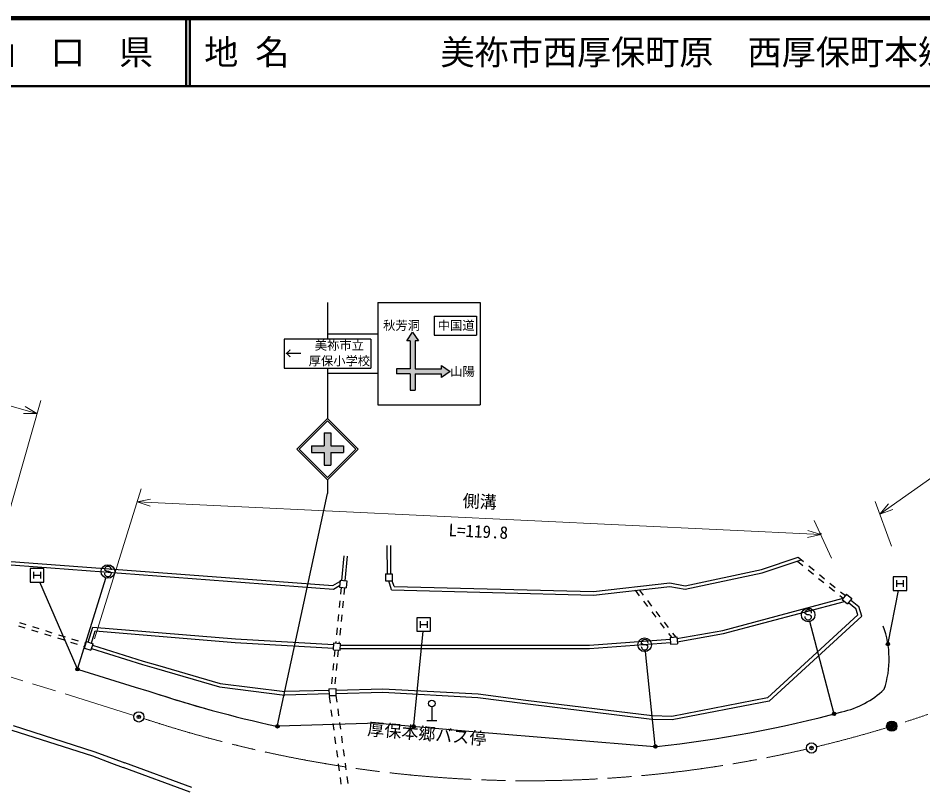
# Model space of a CAD drawing. Units: millimetres, scale not verified. Extents: x 40000 to 680000, y 20000 to 380000.
# Drawn here: x 343097 to 475740, y 267470 to 380000 of the extents above; entities that cross this region are included whole.
import ezdxf
from ezdxf.enums import TextEntityAlignment as Align

# ---------------------------------------------------------------- set-up
doc = ezdxf.new("R2010")
doc.units = ezdxf.units.MM
doc.header["$LTSCALE"] = 1000
doc.header["$PDMODE"] = 32
doc.header["$PDSIZE"] = 500
doc.linetypes.add('CHAIN', pattern=[18.5, 12, -1.5, 3.5, -1.5])
for name, color, linetype, lineweight in [('M-BGD', 7, 'Continuous', 25), ('M-BMK', 2, 'CHAIN', 13), ('M-BMK-SRVR', 3, 'Continuous', 25), ('M-STR-HTXT', 7, 'Continuous', 13), ('M-STR-STRC', 7, 'Continuous', 25), ('M-TTL', 2, 'Continuous', 140), ('M-TTL-LINE', 7, 'Continuous', 50)]:
    doc.layers.add(name, color=color, linetype=linetype, lineweight=lineweight)
doc.layers.add('M-TTL-TXT', color=7, linetype='Continuous')
doc.styles.add('@ＭＳ ゴシック', font='')
doc.styles.add('ＭＳ ゴシック', font='')
doc.styles.get('@ＭＳ ゴシック').set_extended_font_data('@MS Gothic')
doc.styles.get('ＭＳ ゴシック').set_extended_font_data('MS Gothic')

msp = doc.modelspace()

# ---------------------------------------------------------------- hatches: boundary and pattern name
at = {"layer": 'M-STR-STRC'}
for points in [[(398563, 328593), (400563, 328593), (400563, 332718), (400063, 332718), (400938, 333968), (401813, 332718), (401313, 332718), (401313, 328593), (405188, 328593), (405188, 329093), (406438, 328218), (405188, 327343), (405188, 327843), (401313, 327843), (401313, 325468), (400563, 325468), (400563, 327843), (398563, 327843)], [(386089, 317334), (387949, 317334), (387950, 319194), (388950, 319193), (388949, 317334), (390809, 317333), (390809, 316333), (388949, 316334), (388949, 314473), (387949, 314474), (387949, 316334), (386089, 316334)]]:
    msp.add_hatch(color=256, dxfattribs=at).paths.add_polyline_path(points)

# ---------------------------------------------------------------- linework, layer by layer
at = {"layer": 'M-BGD'}
for p, q in [((285733, 304078), (389342, 296321)), ((286845, 304496), (389226, 296831)), ((397171, 302681), (397193, 298538)), ((397671, 302684), (397693, 298541)), ((390539, 297582), (390896, 301185)), ((391037, 297533), (391393, 301135)), ((452067, 299187), (457451, 300970)), ((452199, 298703), (457913, 300597)), ((457349, 300410), (458126, 299780)), ((457451, 300970), (458228, 300341)), ((396943, 298537), (397943, 298542)), ((396943, 298537), (396949, 297537)), ((397943, 298542), (397949, 297542)), ((440902, 296800), (452067, 299187)), ((440909, 296291), (452199, 298703)), ((458903, 299151), (459680, 298521)), ((459005, 299711), (459782, 299082)), ((460559, 298452), (461336, 297823)), ((389226, 296831), (390273, 297430)), ((390291, 297607), (390192, 296612)), ((390291, 297607), (391286, 297508)), ((391286, 297508), (391187, 296513)), ((396949, 297537), (397949, 297542)), ((397841, 296195), (397426, 297540)), ((398213, 296686), (397949, 297542)), ((427427, 295949), (438654, 297214)), ((438654, 297214), (440902, 296800)), ((460457, 297891), (461233, 297262)), ((462113, 297193), (462890, 296563)), ((389342, 296321), (390213, 296819)), ((390192, 296612), (391187, 296513)), ((390441, 296587), (390343, 295592)), ((390939, 296538), (390840, 295543)), ((397841, 296195), (427449, 295448)), ((398213, 296686), (427427, 295949)), ((427449, 295448), (438636, 296709)), ((433549, 296136), (434160, 295345)), ((434130, 296201), (434742, 295410)), ((438636, 296709), (440909, 296291)), ((462010, 296632), (462787, 296003)), ((463667, 295934), (464371, 295363)), ((390244, 294597), (390146, 293602)), ((390742, 294547), (390644, 293552)), ((434772, 294554), (435384, 293763)), ((435354, 294619), (435966, 293828)), ((446399, 290270), (464049, 294966)), ((446507, 289782), (464244, 294500)), ((463564, 295373), (464056, 294975)), ((464528, 295557), (463899, 294780)), ((463899, 294780), (464676, 294151)), ((464528, 295557), (465305, 294928)), ((465305, 294928), (464676, 294151)), ((465148, 294734), (466335, 293772)), ((464833, 294345), (465903, 293478)), ((466202, 292522), (465903, 293478)), ((466773, 292369), (466335, 293772)), ((390048, 292606), (389949, 291611)), ((390545, 292557), (390447, 291562)), ((435996, 292972), (436608, 292181)), ((436578, 293038), (437189, 292247)), ((452980, 280361), (466202, 292522)), ((453214, 279897), (466773, 292369)), ((343143, 290937), (344098, 290640)), ((343292, 291415), (344247, 291117)), ((345202, 290820), (346156, 290522)), ((353365, 288538), (354041, 290710)), ((354041, 290710), (374977, 289009)), ((389851, 290616), (389753, 289621)), ((390349, 290567), (390250, 289572)), ((437220, 291390), (437832, 290599)), ((437801, 291456), (438413, 290665)), ((345053, 290343), (346008, 290045)), ((346962, 289748), (347917, 289450)), ((347111, 290225), (348066, 289928)), ((349021, 289630), (349975, 289333)), ((353842, 288390), (354400, 290179)), ((354400, 290179), (374943, 288511)), ((438444, 289808), (438873, 289253)), ((438674, 289238), (439671, 289312)), ((438674, 289238), (438748, 288241)), ((439025, 289874), (439471, 289297)), ((439671, 289312), (439745, 288315)), ((439689, 289065), (446399, 290270)), ((439727, 288564), (446507, 289782)), ((348872, 289153), (349827, 288855)), ((350781, 288558), (351736, 288260)), ((350930, 289035), (351885, 288738)), ((352691, 287963), (352903, 287897)), ((352829, 287658), (353126, 288613)), ((352839, 288440), (353052, 288374)), ((353126, 288613), (354081, 288315)), ((354007, 288077), (353783, 287361)), ((353858, 287599), (354081, 288315)), ((354007, 288077), (361453, 285756)), ((374943, 288511), (389329, 287672)), ((374977, 289009), (389358, 288171)), ((389315, 287422), (389373, 288421)), ((389373, 288421), (390371, 288362)), ((389654, 288626), (389632, 288406)), ((390152, 288577), (390132, 288376)), ((390313, 287364), (390371, 288362)), ((390357, 288114), (426845, 288107)), ((426845, 288107), (438692, 288988)), ((426863, 287607), (438729, 288490)), ((438748, 288241), (439745, 288315)), ((352829, 287658), (353783, 287361)), ((353858, 287599), (361310, 285277)), ((389315, 287422), (390313, 287364)), ((389534, 287410), (389436, 286414)), ((390034, 287380), (389935, 286385)), ((390328, 287614), (426863, 287607)), ((361310, 285277), (363396, 284674)), ((361453, 285756), (363536, 285154)), ((389337, 285419), (389239, 284424)), ((389837, 285390), (389739, 284395)), ((351950, 284528), (360264, 281937)), ((363396, 284674), (372599, 281982)), ((363536, 285154), (372701, 282473)), ((389141, 283429), (389042, 282434)), ((389640, 283400), (389542, 282405)), ((360264, 281937), (362267, 281361)), ((372599, 281982), (382181, 280784)), ((372701, 282473), (382205, 281284)), ((388667, 281451), (382205, 281284)), ((388660, 281700), (389660, 281726)), ((388660, 281700), (388686, 280701)), ((389660, 281726), (389686, 280727)), ((396583, 281654), (389666, 281476)), ((410543, 280892), (396583, 281654)), ((388679, 280951), (382181, 280784)), ((388686, 280701), (389686, 280727)), ((388695, 280593), (388828, 279602)), ((396576, 281154), (389679, 280976)), ((389686, 280727), (389819, 279736)), ((410498, 280394), (396576, 281154)), ((417455, 279509), (410498, 280394)), ((417517, 280005), (410543, 280892)), ((436047, 277716), (417517, 280005)), ((452980, 280361), (438935, 277642)), ((453214, 279897), (438976, 277140)), ((388962, 278611), (389096, 277620)), ((389953, 278745), (390087, 277753)), ((403752, 279050), (403752, 277050)), ((436010, 277216), (417455, 279509)), ((438935, 277642), (436047, 277716)), ((342350, 276312), (354213, 272530)), ((395937, 276646), (381263, 276205)), ((389230, 276629), (389363, 275638)), ((390221, 276762), (390354, 275771)), ((395937, 276646), (410295, 275398)), ((403002, 277050), (404502, 277050)), ((438976, 277140), (436010, 277216)), ((342170, 275634), (353984, 271868)), ((389497, 274647), (389631, 273656)), ((390488, 274780), (390622, 273789)), ((410295, 275398), (436369, 273253)), ((354213, 272530), (357043, 271470)), ((389765, 272665), (389898, 271674)), ((390756, 272798), (390889, 271807)), ((353984, 271868), (356798, 270815)), ((356798, 270815), (358523, 270170)), ((357043, 271470), (358767, 270827)), ((368546, 267230), (358767, 270827)), ((390032, 270683), (390166, 269692)), ((391023, 270816), (391157, 269825)), ((368344, 266559), (358523, 270170)), ((390300, 268701), (390433, 267710)), ((391291, 268834), (391424, 267843))]:
    msp.add_line(p, q, dxfattribs=at)
msp.add_circle((403752, 279550), 500, dxfattribs=at)
for centre, radius, start, end in [((457104, 286063), 13688, 341.10143, 20.62812), ((418085, 448222), 175950, 251.50407, 254.68726), ((418085, 448222), 175950, 251.50407, 257.82128), ((461111, 290963), 12927, 282.36173, 313.77621), ((418085, 448222), 175950, 276.06258, 285.0858)]:
    msp.add_arc(centre, radius, start, end, dxfattribs=at)
at = {"layer": 'M-BMK'}
msp.add_line((332341, 286448), (360076, 277807), dxfattribs=at)
for start, end in [(283.5101, 292.97997), (251.67914, 283.03264)]:
    msp.add_arc((418085, 448222), 180000, start, end, dxfattribs=at)
at = {"layer": 'M-BMK-SRVR'}
for centre, radius in [((360792, 277583), 750), ((471177, 276230), 750), ((471177, 276230), 600), ((471177, 276230), 450), ((471177, 276230), 300), ((471177, 276230), 150), ((471177, 276230), 100), ((459406, 273029), 750)]:
    msp.add_circle(centre, radius, dxfattribs=at)
for p in [(360792, 277583), (471177, 276230), (459406, 273029)]:
    msp.add_point(p, dxfattribs=at)
at = {"layer": 'M-STR-HTXT'}
for p, q in [((469436, 307286), (522976, 345365)), ((327293, 327361), (345865, 322028)), ((337861, 294154), (346417, 323950)), ((345865, 322028), (344151, 323059)), ((343865, 322063), (345865, 322028)), ((354304, 289031), (361146, 310991)), ((362505, 309506), (360551, 309081)), ((360551, 309081), (460761, 304317)), ((360551, 309081), (362456, 308472)), ((471148, 302588), (468751, 309165)), ((470710, 308827), (469436, 307286)), ((469436, 307286), (471310, 307984)), ((459817, 306363), (462355, 300862)), ((458807, 303892), (460761, 304317)), ((460761, 304317), (458856, 304926))]:
    msp.add_line(p, q, dxfattribs=at)
msp.add_circle((460733, 304413), 100, dxfattribs=at)
at = {"layer": 'M-STR-STRC'}
for p, q in [((388449, 338333), (388449, 332964)), ((395813, 338333), (395813, 323333)), ((395813, 338333), (410813, 338333)), ((410813, 338333), (410813, 323333)), ((404113, 336333), (410313, 336333)), ((404113, 336333), (404113, 333533)), ((410313, 336333), (410313, 333533)), ((394813, 332964), (382084, 332964)), ((382084, 332964), (382084, 328703)), ((388449, 333708), (395813, 333708)), ((394813, 332964), (394813, 328703)), ((400063, 332718), (400938, 333968)), ((400938, 333968), (401813, 332718)), ((404113, 333533), (410313, 333533)), ((400563, 332718), (400063, 332718)), ((400563, 332718), (400563, 328593)), ((401813, 332718), (401313, 332718)), ((401313, 332718), (401313, 328593)), ((405188, 329093), (406438, 328218)), ((405188, 328593), (405188, 329093)), ((382084, 328703), (394813, 328703)), ((388449, 328703), (388449, 321333)), ((388449, 327958), (395813, 327958)), ((400563, 328593), (398563, 328593)), ((398563, 328593), (398563, 327843)), ((400563, 327843), (398563, 327843)), ((400563, 327843), (400563, 325468)), ((401313, 328593), (405188, 328593)), ((401313, 327843), (405188, 327843)), ((401313, 327843), (401313, 325468)), ((406438, 328218), (405188, 327343)), ((405188, 327343), (405188, 327843)), ((400563, 325468), (401313, 325468)), ((395813, 323333), (410813, 323333)), ((383948, 316833), (388448, 321333)), ((392949, 316833), (388449, 321333)), ((384302, 316834), (388448, 320980)), ((392595, 316833), (388450, 320978)), ((387950, 319194), (387949, 317334)), ((387950, 319194), (388950, 319193)), ((388950, 319193), (388949, 317334)), ((386089, 317334), (386089, 316334)), ((386089, 317334), (387949, 317334)), ((388949, 317334), (390809, 317333)), ((390809, 317333), (390809, 316333)), ((383949, 316833), (388448, 312333)), ((384302, 316834), (388448, 312687)), ((386089, 316334), (387949, 316334)), ((387949, 316334), (387949, 314474)), ((388448, 312687), (392595, 316833)), ((388449, 312333), (392949, 316833)), ((388949, 316334), (390809, 316333)), ((388949, 316334), (388949, 314473)), ((387949, 314474), (388949, 314473)), ((388449, 312333), (388449, 310333)), ((381144, 276347), (388449, 310333)), ((344867, 299346), (344867, 297346)), ((346867, 299346), (344867, 299346)), ((345367, 298846), (345367, 297846)), ((346367, 298846), (346367, 297846)), ((346867, 297346), (346867, 299346)), ((355873, 299034), (355774, 299152)), ((356118, 298894), (355873, 299034)), ((356419, 298892), (356118, 298894)), ((356664, 298780), (356419, 298892)), ((356770, 298644), (356664, 298780)), ((344867, 297346), (346867, 297346)), ((345367, 298346), (346367, 298346)), ((351747, 284710), (346298, 297346)), ((351851, 284715), (355971, 297939)), ((471364, 298125), (471364, 296125)), ((473364, 298125), (471364, 298125)), ((471864, 297625), (471864, 296625)), ((471864, 297125), (472864, 297125)), ((472864, 297625), (472864, 296625)), ((473364, 296125), (473364, 298125)), ((470644, 288410), (472166, 296125)), ((471364, 296125), (473364, 296125)), ((401563, 292125), (401563, 290125)), ((403563, 292125), (401563, 292125)), ((403563, 290125), (403563, 292125)), ((458524, 292679), (458424, 292797)), ((458769, 292539), (458524, 292679)), ((459069, 292537), (458769, 292539)), ((459314, 292425), (459069, 292537)), ((459420, 292289), (459314, 292425)), ((402063, 291625), (402063, 290625)), ((402063, 291125), (403063, 291125)), ((403063, 291625), (403063, 290625)), ((462686, 278174), (459173, 291571)), ((401102, 276347), (402463, 290125)), ((401563, 290125), (403563, 290125)), ((434552, 288298), (434452, 288416)), ((434797, 288159), (434552, 288298)), ((435097, 288157), (434797, 288159)), ((435342, 288045), (435097, 288157)), ((435448, 287909), (435342, 288045)), ((436503, 273390), (435052, 287163))]:
    msp.add_line(p, q, dxfattribs=at)
for centre, radius in [((356269, 298893), 1000), ((458919, 292538), 1000), ((434947, 288158), 1000), ((470615, 288263), 150), ((470615, 288263), 120), ((470615, 288263), 90), ((470615, 288263), 60), ((470615, 288263), 30), ((351807, 284572), 150), ((351807, 284572), 120), ((351807, 284572), 90), ((351807, 284572), 60), ((351807, 284572), 30), ((462724, 278029), 150), ((462724, 278029), 120), ((462724, 278029), 90), ((462724, 278029), 60), ((462724, 278029), 30), ((381113, 276200), 150), ((381113, 276200), 120), ((381113, 276200), 90), ((381113, 276200), 60), ((381113, 276200), 30), ((401087, 276198), 150), ((401087, 276198), 120), ((401087, 276198), 90), ((401087, 276198), 60), ((401087, 276198), 30), ((436518, 273240), 150), ((436518, 273240), 120), ((436518, 273240), 90), ((436518, 273240), 60), ((436518, 273240), 30)]:
    msp.add_circle(centre, radius, dxfattribs=at)
for centre, start, end in [((356270, 298648), 179.55488, 359.55488), ((356274, 299148), 359.55488, 179.55488), ((458924, 292793), 359.55488, 179.55488), ((458920, 292293), 179.55488, 359.55488), ((434948, 287913), 179.55488, 359.55488), ((434952, 288413), 359.55488, 179.55488)]:
    msp.add_arc(centre, 500, start, end, dxfattribs=at)
for p in [(470615, 288263), (351807, 284572), (462724, 278029), (381113, 276200), (401087, 276198), (436518, 273240)]:
    msp.add_point(p, dxfattribs=at)
at = {"layer": 'M-TTL'}
msp.add_line((680000, 380000), (40000, 380000), dxfattribs=at)
at = {"layer": 'M-TTL-LINE'}
for p, q in [((367750, 380000), (367750, 370000)), ((368250, 380000), (368250, 370000)), ((40000, 370000), (680000, 370000))]:
    msp.add_line(p, q, dxfattribs=at)

# ---------------------------------------------------------------- texts
at = {"layer": 'M-BGD', "style": 'ＭＳ ゴシック'}
msp.add_text('厚保本郷バス停', height=1833, rotation=355.111, dxfattribs=at).set_placement((403116, 276022), align=Align.TOP_CENTER)
at = {"layer": 'M-STR-HTXT', "style": 'ＭＳ ゴシック'}
msp.add_text('側溝', height=1833, rotation=357.278, dxfattribs=at).set_placement((410704, 307698), align=Align.BOTTOM_CENTER)
at = {"layer": 'M-STR-HTXT', "style": '@ＭＳ ゴシック'}
msp.add_text('L=119.8', height=1833, rotation=357.278, dxfattribs=at).set_placement((410609, 305700), align=Align.TOP_CENTER)
at = {"layer": 'M-STR-STRC', "style": 'ＭＳ ゴシック'}
for s, p in [('秋芳洞', (399313, 334968)), ('中国道', (407313, 334968))]:
    msp.add_text(s, height=1320, dxfattribs=at).set_placement(p, align=Align.MIDDLE_CENTER)
msp.add_text('美祢市立', height=1320, dxfattribs=at).set_placement((390199, 330999), align=Align.BOTTOM_CENTER)
for s, height, p in [('←', 1833, (382199, 330833)), ('山陽', 1320, (406438, 328218))]:
    msp.add_text(s, height=height, dxfattribs=at).set_placement(p, align=Align.MIDDLE_LEFT)
msp.add_text('厚保小学校', height=1320, dxfattribs=at).set_placement((394699, 329768), align=Align.MIDDLE_RIGHT)
at = {"layer": 'M-TTL-TXT', "style": 'ＭＳ ゴシック'}
msp.add_text('山\u3000口\u3000県', height=3666, dxfattribs=at).set_placement((350375, 375000), align=Align.MIDDLE_CENTER)
for s, p in [('地 名', (370380, 375000)), ('美祢市西厚保町原\u3000西厚保町本郷', (405024, 375000))]:
    msp.add_text(s, height=3666, dxfattribs=at).set_placement(p, align=Align.MIDDLE_LEFT)

doc.saveas('drawing.dxf')
